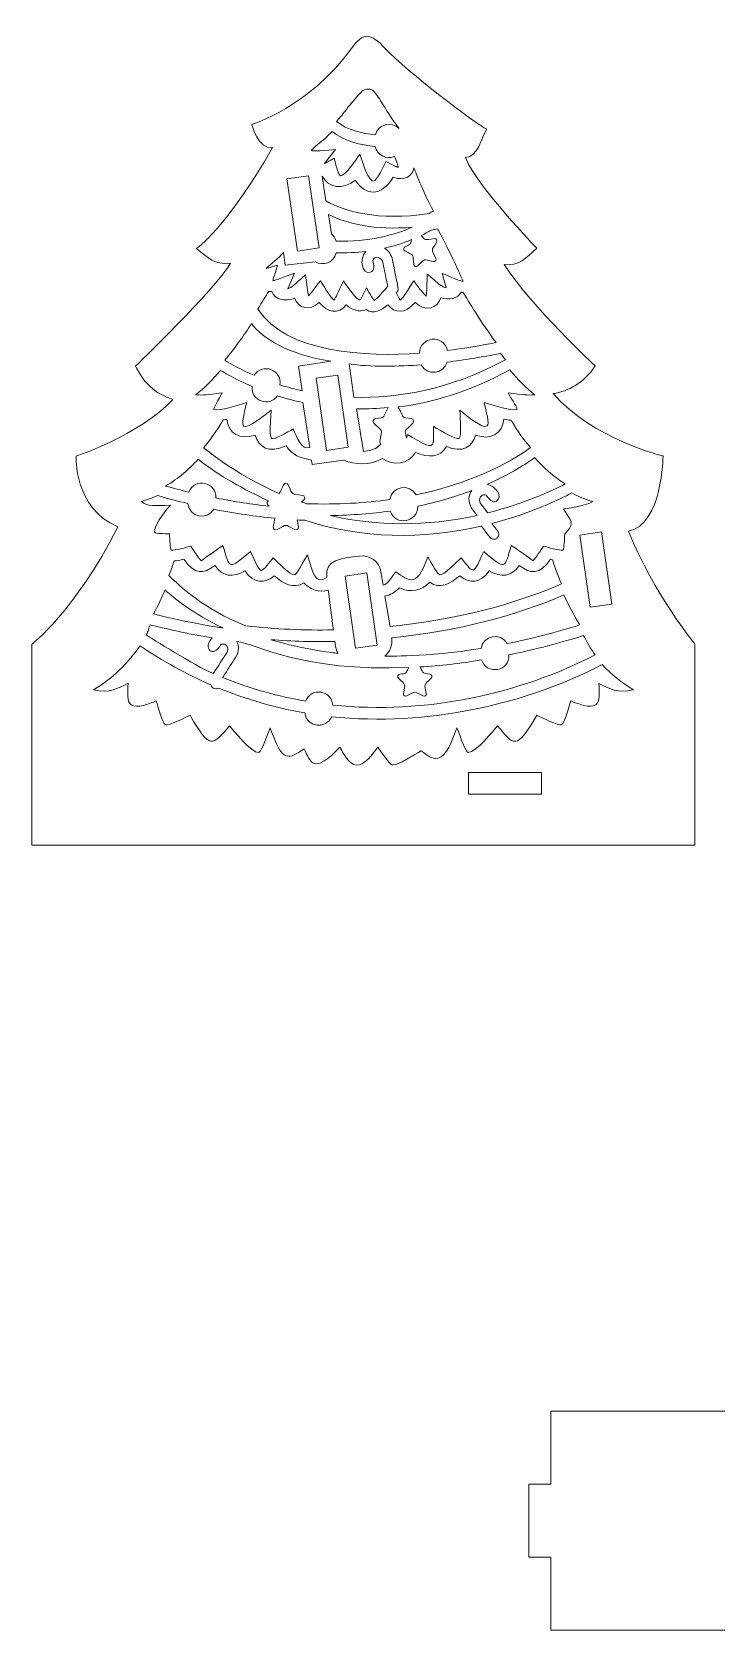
# Model space of a CAD drawing. Header units: inches. Extents: x 41 to 810, y 183 to 804.
# Drawn here: x 41 to 307, y 183 to 804 of the extents above; entities that cross this region are included whole.
import ezdxf

# ---------------------------------------------------------------- set-up
doc = ezdxf.new("R2010")
doc.units = ezdxf.units.IN
doc.header["$MEASUREMENT"] = 0
doc.layers.add('_U+0421_U+043B_U+043E_U+0439 1', color=7, linetype='Continuous')

# ---------------------------------------------------------------- blocks, each defined once
blk = doc.blocks.new('block 2')
at = {"layer": '_U+0421_U+043B_U+043E_U+0439 1', "color": 1, "lineweight": 9, "true_color": 0xff0000}
for points in [[(148.61, 748.56), (152.7, 720.53), (144.27, 719.29), (140.18, 747.32), (148.61, 748.56)], [(155.63, 641.81), (151.54, 669.85), (159.97, 671.09), (164.07, 643.05), (155.63, 641.81)], [(266.49, 582.1), (258.08, 580.88), (253.99, 608.91), (262.4, 610.14), (266.49, 582.1)], [(162.8, 592.95), (171.23, 594.19), (175.33, 566.15), (166.89, 564.91), (162.8, 592.95)], [(210.81, 516.66), (239.14, 516.66), (239.14, 508.19), (210.81, 508.19), (210.81, 516.66)]]:
    blk.add_lwpolyline(points, dxfattribs=at)
for points, knots in [([(41.14, 566.53), (41.14, 566.53), (41.14, 488.35), (41.14, 488.35), (41.14, 488.35), (298.78, 488.35), (298.78, 488.35), (298.78, 488.35), (298.78, 566.53), (298.78, 566.53), (298.78, 566.53), (282.94, 585.67), (272.94, 610.38), (286.17, 613.09), (286.38, 639.63), (286.38, 639.63), (286.38, 639.63), (258.82, 646.2), (243.73, 663.9), (249.53, 664.77), (255.5, 667.92), (260.01, 674.61), (260.01, 674.61), (235.43, 697.44), (224.62, 714.03), (230.48, 713.41), (232.92, 716.46), (237.36, 720.36), (237.36, 720.36), (214.13, 744.25), (209.59, 755.58), (214.54, 755.73), (215.63, 763.32), (217.92, 766.62), (213.72, 768.56), (186.67, 789.19), (178.52, 797.88), (172.42, 804.33), (169.96, 804.41), (165.24, 797.88), (149, 775.38), (126.57, 768.45), (126.57, 768.45), (126.57, 768.45), (129.03, 758.67), (134.65, 759.52), (116.46, 727.63), (105.07, 720.27), (105.07, 720.27), (110.07, 716.28), (111.68, 714.04), (118.28, 714.54), (111.92, 703.77), (81.42, 674.61), (81.42, 674.61), (84.03, 668.75), (88.92, 663.66), (95.91, 661.62), (82.31, 647.2), (58.29, 639.62), (58.29, 639.62), (58.29, 639.62), (57.23, 619.5), (74.54, 612.07), (57.57, 578.87), (41.14, 566.53), (41.14, 566.53)], [0, 0, 0, 0, 1, 1, 1, 2, 2, 2, 3, 3, 3, 4, 4, 4, 5, 5, 5, 6, 6, 6, 7, 7, 7, 8, 8, 8, 9, 9, 9, 10, 10, 10, 11, 11, 11, 12, 12, 12, 13, 13, 13, 14, 14, 14, 15, 15, 15, 16, 16, 16, 17, 17, 17, 18, 18, 18, 19, 19, 19, 20, 20, 20, 21, 21, 21, 22, 22, 22, 22]), ([(183.81, 766.85), (180.87, 769.89), (175.73, 768.56), (174.63, 764.48), (169.38, 764.91), (163.74, 766.28), (159.48, 769.61), (164.57, 775.36), (161.78, 772.97), (169.05, 781.07), (170.49, 782.69), (173.05, 782.62), (174.38, 780.92), (176.81, 777.8), (178.68, 773.76), (183.81, 766.85)], [0, 0, 0, 0, 1, 1, 1, 2, 2, 2, 3, 3, 3, 4, 4, 4, 5, 5, 5, 5]), ([(157.8, 765.78), (162.58, 761.95), (168.82, 760.42), (174.55, 759.96), (175.23, 756.61), (178.83, 754.7), (181.99, 756.02), (183.01, 753.52), (183.27, 753), (183.48, 751.79), (182.42, 752.13), (181.59, 752.58), (178.7, 754.04), (178.14, 752.89), (175.23, 746.47), (173.7, 746.4), (173.01, 746.46), (171.34, 748.81), (170.5, 751.22), (170.5, 751.22), (168.54, 756.9), (168.54, 756.9), (166.9, 754.6), (163.03, 748.59), (161.01, 748.51), (160.18, 749.15), (159.66, 751.42), (158.52, 755.33), (158.44, 755.27), (154.67, 753.15), (154.67, 753.15), (154.67, 753.15), (159.15, 758.71), (159.15, 758.71), (151.6, 758.14), (151.01, 757.99), (149.65, 758.36), (150.02, 758.83), (150.74, 759.59), (152.12, 760.62), (154.09, 762.09), (156.01, 763.89), (157.8, 765.78)], [0, 0, 0, 0, 1, 1, 1, 2, 2, 2, 3, 3, 3, 4, 4, 4, 5, 5, 5, 6, 6, 6, 7, 7, 7, 8, 8, 8, 9, 9, 9, 10, 10, 10, 11, 11, 11, 12, 12, 12, 13, 13, 13, 14, 14, 14, 14]), ([(197.15, 734.83), (196.66, 734.52), (196.11, 734.18), (195.48, 733.82), (175.42, 730.8), (162.26, 734.82), (155.32, 738.81), (155.32, 738.81), (153.9, 748.4), (153.9, 748.4), (156.25, 743.94), (161.89, 742.74), (166.78, 746.82), (170.7, 740.77), (176.81, 740.2), (181.5, 747.93), (186.19, 746.42), (188.98, 748.51), (189.6, 751.6), (190.73, 748.52), (193.33, 741.89), (197.15, 734.83)], [0, 0, 0, 0, 1, 1, 1, 2, 2, 2, 3, 3, 3, 4, 4, 4, 5, 5, 5, 6, 6, 6, 7, 7, 7, 7]), ([(159.31, 723.1), (159, 724.34), (158.34, 725.32), (157.5, 726.01), (157.5, 726.01), (156.4, 733.48), (156.4, 733.48), (163.61, 729.83), (174.46, 727.3), (188.94, 728.54), (182.01, 725.59), (171.92, 722.71), (159.31, 723.1)], [0, 0, 0, 0, 1, 1, 1, 2, 2, 2, 3, 3, 3, 4, 4, 4, 4]), ([(208.65, 707.45), (207.48, 707.67), (206.8, 708.01), (200.5, 710.59), (200.5, 710.59), (202.15, 704.96), (202.15, 704.96), (200.19, 705.44), (199.92, 705.91), (194.76, 710.28), (194.52, 703.48), (194.54, 702.92), (194.31, 701.79), (193.06, 702.84), (192.3, 704), (189.53, 707.76), (187.18, 704.01), (185.65, 701.39), (184.24, 700.25), (183.67, 700.98), (183.07, 702.26), (182.69, 703.1), (183.96, 704.05), (183.57, 704.38), (181.72, 713.4), (181.72, 713.4), (181.72, 713.4), (181.72, 713.4), (181.63, 713.85), (181.19, 716.07), (181.07, 716.52), (181.07, 716.52), (181.09, 716.53), (181.09, 716.53), (180.43, 718.42), (179.41, 719.69), (178.08, 720.38), (182.22, 721.32), (185.04, 722.16), (188.68, 723.71), (188.28, 721.56), (187.92, 721.83), (186.12, 720.94), (185.45, 720.6), (185.4, 719.68), (186.06, 719.31), (189.86, 717.23), (189.09, 718.35), (189.52, 714.09), (189.6, 713.34), (190.5, 713.01), (191.05, 713.52), (194.22, 716.51), (192.91, 716.1), (197.09, 715.2), (197.82, 715.05), (198.42, 715.8), (198.1, 716.48), (196.25, 720.39), (196.21, 719.04), (198.36, 722.74), (198.74, 723.39), (198.21, 724.19), (197.47, 724.1), (193.36, 723.57), (194.3, 723.25), (192.42, 725.35), (193.94, 726.08), (195.27, 726.8), (196.41, 727.45), (197.2, 727.58), (198, 727.71), (198.82, 727.85), (201.76, 722.79), (208.55, 708.07), (208.65, 707.45)], [0, 0, 0, 0, 1, 1, 1, 2, 2, 2, 3, 3, 3, 4, 4, 4, 5, 5, 5, 6, 6, 6, 7, 7, 7, 8, 8, 8, 9, 9, 9, 10, 10, 10, 11, 11, 11, 12, 12, 12, 13, 13, 13, 14, 14, 14, 15, 15, 15, 16, 16, 16, 17, 17, 17, 18, 18, 18, 19, 19, 19, 20, 20, 20, 21, 21, 21, 22, 22, 22, 23, 23, 23, 24, 24, 24, 25, 25, 25, 25]), ([(138.83, 718.74), (138.83, 718.74), (139.51, 713.75), (139.51, 713.75), (139.51, 713.75), (151.29, 715.06), (151.29, 715.06), (154.17, 713.49), (158.44, 714.51), (159.34, 718.61), (163.22, 718.49), (167.02, 718.66), (170.9, 719.13), (168.06, 715.95), (169.48, 710.07), (172.72, 711.05), (174.34, 711.54), (174.05, 713.98), (173.6, 715.59), (173.95, 716.96), (176.1, 717.61), (177.37, 715.41), (178.13, 711.68), (177.7, 713.79), (179.14, 706.75), (179.14, 706.75), (179.14, 706.75), (179.14, 706.75), (179.14, 706.75), (179.37, 705.61), (179.37, 705.61), (177.77, 703.73), (175.66, 701.14), (174.12, 700.07), (174.03, 700.2), (171.19, 704.78), (171.11, 704.92), (171.11, 704.92), (168.79, 700.33), (168.79, 700.33), (167.79, 699.33), (163, 706.55), (162.16, 707.72), (159.97, 702.91), (159.28, 701.25), (158.51, 700.25), (157.09, 701.39), (155.52, 704.1), (153.21, 707.76), (150.46, 704.02), (149.71, 702.9), (148.65, 701.93), (148.29, 703.09), (148.24, 703.85), (147.42, 710.05), (142.8, 705.88), (142.19, 705.12), (140.55, 704.62), (140.55, 704.62), (143.16, 710.7), (143.16, 710.7), (135.95, 708.02), (135.67, 707.88), (134.79, 707.73), (134.86, 708.35), (134.84, 708.15), (136.62, 713.82), (136.62, 713.82), (132.09, 712.55), (132.09, 712.55), (134.12, 714.36), (137.04, 716.47), (138.83, 718.74)], [0, 0, 0, 0, 1, 1, 1, 2, 2, 2, 3, 3, 3, 4, 4, 4, 5, 5, 5, 6, 6, 6, 7, 7, 7, 8, 8, 8, 9, 9, 9, 10, 10, 10, 11, 11, 11, 12, 12, 12, 13, 13, 13, 14, 14, 14, 15, 15, 15, 16, 16, 16, 17, 17, 17, 18, 18, 18, 19, 19, 19, 20, 20, 20, 21, 21, 21, 22, 22, 22, 23, 23, 23, 24, 24, 24, 24]), ([(221.54, 683.7), (214.73, 682.37), (208.42, 681.37), (202.57, 680.64), (201.29, 687.05), (191.76, 686.13), (191.76, 679.57), (171.3, 678.07), (139.94, 679.55), (128.88, 696.73), (130.64, 699.48), (132.09, 701.86), (133.12, 703.59), (133.51, 703.53), (133.91, 703.5), (134.34, 703.51), (135.55, 700.53), (139.16, 699.41), (143.15, 700.97), (144.9, 696.94), (148.82, 695.74), (152.75, 699.3), (156.09, 695.32), (160.2, 694.5), (163.3, 698.33), (165.57, 696.38), (168.25, 695.4), (170.98, 696.5), (173.83, 694.59), (176.86, 696.08), (179.38, 698.41), (182.03, 695.08), (186.07, 694.6), (190.02, 699.33), (194.39, 695.44), (198.56, 696.93), (200.01, 701.15), (203.11, 700.23), (206.43, 700.54), (207.97, 703.29), (208.23, 703.25), (208.5, 703.23), (208.76, 703.21), (210.63, 699.98), (215.49, 691.83), (221.54, 683.7)], [0, 0, 0, 0, 1, 1, 1, 2, 2, 2, 3, 3, 3, 4, 4, 4, 5, 5, 5, 6, 6, 6, 7, 7, 7, 8, 8, 8, 9, 9, 9, 10, 10, 10, 11, 11, 11, 12, 12, 12, 13, 13, 13, 14, 14, 14, 15, 15, 15, 15]), ([(126.5, 691.09), (130.57, 685.37), (140.99, 678.9), (157.32, 676.48), (157.32, 676.48), (144.67, 674.58), (144.67, 674.58), (144.67, 674.58), (146.15, 664.97), (146.15, 664.97), (143.33, 665.6), (140.45, 666.36), (137.48, 667.3), (138.36, 673.15), (130.6, 675.98), (127.48, 671), (122.31, 673.22), (118.42, 675.38), (116.04, 676.82), (120.28, 681.98), (123.32, 686.24), (126.5, 691.09)], [0, 0, 0, 0, 1, 1, 1, 2, 2, 2, 3, 3, 3, 4, 4, 4, 5, 5, 5, 6, 6, 6, 7, 7, 7, 7]), ([(225.18, 677.01), (202.99, 665.17), (182.68, 661.98), (166.23, 662.46), (166.23, 662.46), (164.41, 675.41), (164.41, 675.41), (172.21, 674.15), (184.18, 674.44), (192.37, 675.08), (194.64, 670.66), (201.15, 671.34), (202.47, 676.11), (209.03, 676.92), (215.94, 678.05), (223.2, 679.5), (223.85, 678.67), (224.51, 677.84), (225.18, 677.01)], [0, 0, 0, 0, 1, 1, 1, 2, 2, 2, 3, 3, 3, 4, 4, 4, 5, 5, 5, 6, 6, 6, 6]), ([(114.43, 672.89), (116.87, 671.38), (121.03, 669.03), (126.67, 666.63), (126.14, 661.04), (133.37, 658.43), (136.56, 662.98), (139.98, 661.91), (143.22, 661.06), (146.38, 660.38), (146.38, 660.38), (149.08, 642.9), (149.08, 642.9), (146.06, 641.69), (143.93, 647.1), (142.69, 650.15), (140.41, 648.87), (135.46, 645.91), (134.28, 646.42), (134.28, 646.42), (133.55, 647.17), (133.72, 650.69), (133.72, 650.69), (134.04, 657.39), (134.04, 657.39), (120.97, 647.27), (122.15, 650.01), (124.62, 660.45), (120.56, 659.23), (114.44, 657.14), (111.75, 657.71), (111.91, 658.51), (112.02, 658.59), (115.08, 664.13), (109.09, 663.42), (107.74, 663.14), (104.84, 663.42), (108.02, 665.89), (111.28, 669.22), (114.43, 672.89)], [0, 0, 0, 0, 1, 1, 1, 2, 2, 2, 3, 3, 3, 4, 4, 4, 5, 5, 5, 6, 6, 6, 7, 7, 7, 8, 8, 8, 9, 9, 9, 10, 10, 10, 11, 11, 11, 12, 12, 12, 13, 13, 13, 13]), ([(236.54, 663.42), (233.59, 663.14), (232.27, 663.43), (226.21, 664.17), (229.47, 658.49), (229.52, 658.54), (229.69, 657.71), (227.06, 657.15), (221.3, 659.11), (216.82, 660.45), (217.59, 657.21), (219.08, 651.99), (218, 651.3), (216.12, 650.09), (210.49, 655), (207.4, 657.39), (207.57, 653.92), (208.18, 647.2), (207.14, 646.41), (205.9, 645.9), (200.46, 649.19), (197.16, 651.06), (197.22, 643.05), (198.57, 640.98), (187.06, 648), (187.06, 648), (186.63, 646.61), (186.63, 646.61), (186.03, 650.08), (185.56, 648.89), (189.14, 652.38), (189.78, 653), (189.43, 654.08), (188.55, 654.21), (184.75, 654.76), (185.48, 654.65), (185.15, 655.32), (185.04, 655.53), (183.59, 658.51), (183.45, 658.71), (196.82, 660.29), (210.84, 664.48), (226.79, 673.07), (229.95, 669.35), (233.26, 665.95), (236.54, 663.42)], [0, 0, 0, 0, 1, 1, 1, 2, 2, 2, 3, 3, 3, 4, 4, 4, 5, 5, 5, 6, 6, 6, 7, 7, 7, 8, 8, 8, 9, 9, 9, 10, 10, 10, 11, 11, 11, 12, 12, 12, 13, 13, 13, 14, 14, 14, 15, 15, 15, 15]), ([(176.77, 644.26), (175.43, 643.11), (174.57, 641.91), (170.02, 641.39), (170.02, 641.39), (167.32, 657.96), (167.32, 657.96), (171.81, 657.87), (175.22, 658.06), (179.59, 658.51), (179.59, 658.51), (178.01, 655.31), (178.01, 655.31), (177.69, 654.65), (178.41, 654.76), (174.62, 654.21), (173.74, 654.08), (173.39, 653), (174.03, 652.38), (176.79, 649.68), (177.05, 649.62), (176.93, 648.9), (176.29, 645.19), (176.03, 644.76), (176.77, 644.26)], [0, 0, 0, 0, 1, 1, 1, 2, 2, 2, 3, 3, 3, 4, 4, 4, 5, 5, 5, 6, 6, 6, 7, 7, 7, 8, 8, 8, 8]), ([(146.28, 624.33), (141.61, 625.01), (142.79, 624.15), (140.71, 628.38), (140.34, 629.12), (139.29, 629.12), (138.92, 628.38), (138.78, 628.1), (137.44, 625.3), (137.23, 625.09), (127.52, 629.27), (117.64, 635.04), (107.85, 642.83), (111.65, 647.35), (114.26, 651.51), (115.5, 653.65), (115.97, 653.71), (116.44, 653.79), (116.92, 653.88), (117.36, 648.48), (121.88, 645.51), (127.93, 647.77), (129.16, 642.94), (133.21, 640.53), (139.9, 643.6), (142.5, 639.86), (145.23, 638.92), (149.83, 638.06), (149.83, 638.06), (150.09, 636.34), (150.09, 636.34), (150.09, 636.34), (162.27, 637.97), (162.27, 637.97), (166.7, 636.12), (172.78, 635.92), (177.18, 638.71), (181.67, 635.57), (187.22, 636.37), (190.24, 641.03), (195.03, 638.84), (199.86, 638.92), (202.26, 643.29), (208.5, 640.7), (212.33, 643.12), (213.51, 647.77), (219.55, 645.5), (224.08, 648.48), (224.52, 653.88), (225.46, 653.7), (226.41, 653.57), (227.34, 653.5), (228.6, 651.33), (231.15, 647.29), (234.85, 642.89), (222.48, 633.96), (205.77, 627.73), (190.39, 624.49), (187.91, 629.11), (180.94, 627.9), (180.19, 622.7), (170.82, 621.37), (160.03, 620.66), (147.83, 621.1), (147.2, 621.31), (146.56, 621.52), (145.93, 621.74), (145.93, 621.74), (146.84, 622.63), (146.84, 622.63), (147.43, 623.2), (147.1, 624.21), (146.28, 624.33)], [0, 0, 0, 0, 1, 1, 1, 2, 2, 2, 3, 3, 3, 4, 4, 4, 5, 5, 5, 6, 6, 6, 7, 7, 7, 8, 8, 8, 9, 9, 9, 10, 10, 10, 11, 11, 11, 12, 12, 12, 13, 13, 13, 14, 14, 14, 15, 15, 15, 16, 16, 16, 17, 17, 17, 18, 18, 18, 19, 19, 19, 20, 20, 20, 21, 21, 21, 22, 22, 22, 23, 23, 23, 24, 24, 24, 24]), ([(105.71, 638.41), (114.23, 631.62), (123.69, 626.58), (133.02, 622.22), (132.45, 621.92), (132.28, 621.12), (132.79, 620.62), (132.79, 620.62), (133.27, 620.15), (133.27, 620.15), (126.72, 620.85), (119.82, 621.88), (112.59, 623.31), (112.97, 629.52), (104.31, 631.39), (102.07, 625.61), (99.11, 626.32), (96.1, 627.1), (93.03, 627.95), (98.24, 631.01), (102.16, 634.47), (105.71, 638.41)], [0, 0, 0, 0, 1, 1, 1, 2, 2, 2, 3, 3, 3, 4, 4, 4, 5, 5, 5, 6, 6, 6, 7, 7, 7, 7]), ([(248.38, 628.76), (243.03, 626.01), (232.31, 621.09), (218.25, 617.54), (216.87, 619.36), (217.5, 618.53), (215.29, 621.45), (214.47, 623.86), (216.38, 625.03), (217.64, 624.4), (218.55, 622.99), (220.19, 621.17), (221.62, 622.06), (224.22, 623.67), (221.64, 627.86), (217.97, 628.63), (227.21, 632.67), (233.35, 636.7), (236.49, 639), (239.74, 635.39), (243.73, 631.71), (248.38, 628.76)], [0, 0, 0, 0, 1, 1, 1, 2, 2, 2, 3, 3, 3, 4, 4, 4, 5, 5, 5, 6, 6, 6, 7, 7, 7, 7]), ([(259.1, 621.93), (256.67, 620.16), (247.71, 619.07), (247.71, 619.07), (247.71, 619.07), (250.31, 614.94), (250.31, 614.94), (252.03, 612.62), (248.17, 609.41), (248.17, 609.41), (248.04, 606.86), (247.96, 603.94), (247.49, 603.07), (246.15, 602.75), (241.43, 604.2), (239.89, 604.64), (238.91, 603.12), (236.92, 599.86), (235.77, 598.95), (235.77, 598.95), (231.87, 601.85), (227.4, 604.9), (224.69, 595.59), (225.32, 595.28), (216.69, 602.55), (212.61, 593.58), (213.21, 593.3), (207.94, 600.08), (206.23, 598.43), (201.09, 593.24), (199.59, 593.44), (198.77, 593.56), (196.65, 597.64), (195.02, 600.41), (193.06, 595.92), (191.97, 592.31), (189.24, 591.58), (187.16, 591.02), (185.06, 592.85), (182.52, 594.67), (180.81, 592.27), (179.44, 589.99), (177.61, 589.39), (177.61, 589.39), (176.77, 594.58), (176.77, 594.58), (176.13, 598.58), (172.39, 601.33), (168.38, 600.76), (161.18, 599.73), (155.06, 599.72), (155.74, 592.47), (151.02, 589.41), (150.4, 594.13), (148.2, 601.21), (144.95, 595.67), (143.84, 593.54), (143.16, 593.44), (141.67, 593.23), (136.5, 598.45), (134.81, 600.08), (133.6, 598.53), (131.28, 595.27), (130.28, 595.16), (130.29, 595.17), (129.27, 595.5), (127.75, 598.84), (127.75, 598.84), (126.06, 602.55), (126.06, 602.55), (117.44, 595.29), (118.07, 595.57), (115.35, 604.9), (110.87, 601.84), (106.98, 598.95), (106.98, 598.95), (105.85, 599.84), (103.92, 602.99), (102.86, 604.64), (101.43, 604.23), (96.6, 602.74), (95.26, 603.07), (94.8, 603.93), (94.71, 606.82), (94.58, 609.41), (92.04, 609.46), (89.72, 609.4), (88.78, 610), (88.58, 612.29), (91.5, 616.66), (95, 620.5), (88.49, 620.34), (86.44, 619.87), (83.66, 621.93), (85.83, 622.53), (87.91, 623.33), (89.89, 624.28), (93.92, 623.12), (97.87, 622.07), (101.73, 621.15), (102.21, 615.87), (109.22, 614.33), (111.88, 618.93), (120.19, 617.28), (128.06, 616.15), (135.49, 615.44), (135.47, 615.26), (134.95, 612.25), (134.92, 612.06), (134.78, 611.25), (135.64, 610.63), (136.37, 611.01), (140.54, 613.21), (139.08, 613.22), (143.26, 611.02), (143.99, 610.63), (144.85, 611.25), (144.71, 612.06), (144.71, 612.06), (144.24, 614.79), (144.24, 614.79), (145.22, 614.74), (146.19, 614.7), (147.15, 614.66), (169.33, 607.49), (192.76, 607.09), (215.78, 612.39), (219.49, 607.45), (219.54, 607.28), (220.62, 607.28), (222.22, 607.28), (223.13, 609.1), (222.17, 610.38), (222.17, 610.38), (220.63, 612.41), (220.63, 612.41), (220.63, 612.41), (220.63, 612.41), (220.63, 612.41), (220.63, 612.41), (219.87, 613.4), (219.87, 613.4), (234.95, 617.33), (246.12, 622.74), (250.9, 625.28), (253.46, 623.88), (256.19, 622.72), (259.1, 621.93)], [0, 0, 0, 0, 1, 1, 1, 2, 2, 2, 3, 3, 3, 4, 4, 4, 5, 5, 5, 6, 6, 6, 7, 7, 7, 8, 8, 8, 9, 9, 9, 10, 10, 10, 11, 11, 11, 12, 12, 12, 13, 13, 13, 14, 14, 14, 15, 15, 15, 16, 16, 16, 17, 17, 17, 18, 18, 18, 19, 19, 19, 20, 20, 20, 21, 21, 21, 22, 22, 22, 23, 23, 23, 24, 24, 24, 25, 25, 25, 26, 26, 26, 27, 27, 27, 28, 28, 28, 29, 29, 29, 30, 30, 30, 31, 31, 31, 32, 32, 32, 33, 33, 33, 34, 34, 34, 35, 35, 35, 36, 36, 36, 37, 37, 37, 38, 38, 38, 39, 39, 39, 40, 40, 40, 41, 41, 41, 42, 42, 42, 43, 43, 43, 44, 44, 44, 45, 45, 45, 46, 46, 46, 47, 47, 47, 48, 48, 48, 49, 49, 49, 49]), ([(213.92, 616.85), (214, 616.75), (214.07, 616.66), (214.14, 616.56), (194.31, 612.15), (175.08, 612.3), (157.16, 616.51), (165.67, 616.6), (173.42, 617.24), (180.4, 618.23), (182.34, 612.26), (191.23, 613.79), (191.03, 620.1), (198.11, 621.59), (205.07, 623.57), (212.07, 626.22), (210.62, 624.23), (210.53, 621.98), (211.99, 619.38), (211.99, 619.38), (212.01, 619.39), (212.01, 619.39), (212.27, 619.01), (213.64, 617.21), (213.92, 616.85), (213.92, 616.85), (213.92, 616.85), (213.92, 616.85)], [0, 0, 0, 0, 1, 1, 1, 2, 2, 2, 3, 3, 3, 4, 4, 4, 5, 5, 5, 6, 6, 6, 7, 7, 7, 8, 8, 8, 9, 9, 9, 9]), ([(94.35, 593.16), (95.47, 595.99), (95.83, 597.23), (96.34, 598.86), (97.48, 598.92), (98.74, 599.14), (100.15, 599.48), (104.46, 593.39), (107.75, 593.66), (112.28, 597.13), (114.99, 592.72), (119.41, 592.24), (123.93, 594.99), (127.26, 590.11), (131.63, 589.91), (135.32, 593.11), (138.83, 590.09), (142.85, 587.73), (146.79, 590.4), (149.18, 587.66), (152.86, 586.38), (156.31, 587.48), (156.33, 587.33), (158.24, 572.21), (158.26, 572.05), (147.1, 571.84), (135.68, 572.33), (124.2, 573.64), (107.6, 580.22), (98.23, 589.48), (94.35, 593.16)], [0, 0, 0, 0, 1, 1, 1, 2, 2, 2, 3, 3, 3, 4, 4, 4, 5, 5, 5, 6, 6, 6, 7, 7, 7, 8, 8, 8, 9, 9, 9, 10, 10, 10, 10]), ([(178.3, 585.2), (180.27, 585.55), (182.2, 586.59), (183.94, 588.36), (188.29, 586.35), (192.51, 587.25), (195.69, 590.59), (199.65, 587.65), (203.77, 589.97), (207.43, 593.11), (211.1, 589.93), (215.48, 590.09), (218.82, 594.99), (223.36, 592.23), (227.77, 592.74), (230.47, 597.13), (235.05, 593.62), (238.33, 593.45), (242.59, 599.48), (242.89, 599.41), (243.17, 599.35), (243.45, 599.29), (244.06, 597.3), (245.18, 593.97), (246.87, 589.93), (228.64, 581.92), (205.63, 575.91), (180.31, 573.36), (180.31, 573.36), (178.3, 585.2), (178.3, 585.2)], [0, 0, 0, 0, 1, 1, 1, 2, 2, 2, 3, 3, 3, 4, 4, 4, 5, 5, 5, 6, 6, 6, 7, 7, 7, 8, 8, 8, 9, 9, 9, 10, 10, 10, 10]), ([(115.27, 572.84), (114.65, 572.81), (101.84, 574.8), (88.38, 578.28), (90.19, 581.56), (91.68, 584.72), (92.89, 587.56), (96.54, 584.2), (103.81, 578.36), (115.27, 572.84)], [0, 0, 0, 0, 1, 1, 1, 2, 2, 2, 3, 3, 3, 3]), ([(247.86, 585.66), (249.48, 582.05), (251.53, 578.02), (254.07, 573.96), (244.13, 570.92), (234.71, 568.54), (225.81, 566.73), (223.26, 571.23), (216.45, 569.95), (215.68, 564.87), (193.58, 561.27), (179.22, 561.97), (178.22, 561.86), (180.2, 563.48), (181.37, 566.09), (180.93, 568.81), (180.93, 568.81), (180.91, 568.93), (180.91, 568.93), (206.43, 571.56), (229.68, 577.68), (247.86, 585.66)], [0, 0, 0, 0, 1, 1, 1, 2, 2, 2, 3, 3, 3, 4, 4, 4, 5, 5, 5, 6, 6, 6, 7, 7, 7, 7]), ([(112.34, 556.23), (112.34, 556.23), (112.34, 556.23), (112.34, 556.23), (112.34, 556.23), (111.58, 555.05), (111.58, 555.05), (104.34, 558.18), (87.3, 568.95), (85.56, 570.12), (86.48, 571.51), (86.31, 572.67), (87.12, 574.05), (95.33, 571.91), (103.35, 570.23), (111.15, 568.95), (107.32, 565.11), (111.46, 560.71), (114.58, 566.41), (114.65, 566.46), (114.74, 566.5), (114.82, 566.53), (114.82, 566.53), (116.01, 566.53), (116.01, 566.53), (116.87, 566.22), (117.55, 565.23), (117.14, 563.65), (115.08, 560.45), (116.25, 562.26), (112.34, 556.23)], [0, 0, 0, 0, 1, 1, 1, 2, 2, 2, 3, 3, 3, 4, 4, 4, 5, 5, 5, 6, 6, 6, 7, 7, 7, 8, 8, 8, 9, 9, 9, 10, 10, 10, 10]), ([(65.07, 548.8), (72.54, 553.08), (78.49, 559.33), (83.13, 565.87), (91.98, 559.89), (101.18, 554.84), (110.68, 550.72), (110.95, 549.17), (112.8, 548.68), (113.68, 549.45), (124.5, 545.02), (135.69, 541.79), (147.19, 539.79), (147.86, 534.27), (155.45, 533.21), (157.62, 538.33), (194.5, 534.36), (233.56, 543.28), (262.73, 558.56), (266.23, 554.83), (270.25, 551.44), (274.86, 548.79), (268.84, 547.19), (265.59, 549.32), (261.46, 551.2), (261.57, 547.39), (262.07, 544.24), (260.23, 542.92), (258.01, 541.35), (253.09, 543.49), (250.51, 544.43), (249.74, 541.94), (247.98, 535.65), (246.98, 535.21), (245.72, 534.67), (239.26, 537.95), (237.32, 538.89), (229.37, 524.86), (228.22, 527.35), (222.07, 534.81), (220.64, 533.1), (213.48, 524.13), (210.64, 524.45), (209.64, 524.62), (208.22, 529.03), (206.29, 533.98), (204.03, 528.48), (202.48, 523.14), (198.91, 522.2), (196.58, 521.58), (194.29, 523.63), (192.38, 525.1), (189.41, 523.29), (183.57, 519.54), (181.46, 519.56), (180.29, 519.57), (178.91, 521.76), (175.61, 526.51), (173.33, 523.68), (170.37, 519.29), (167.25, 519.54), (164.16, 519.79), (162.24, 523.95), (160.83, 526.42), (150.47, 515.96), (149.61, 520.32), (146.9, 525.79), (143.76, 523.83), (142.01, 522.45), (140.07, 523.08), (137.25, 523.99), (136.21, 527.72), (133.65, 533.97), (131.03, 527.31), (130.15, 524.6), (129.28, 524.46), (126.53, 524.06), (119.26, 533.14), (117.86, 534.81), (111.36, 526.93), (110.31, 525.3), (102.61, 538.89), (101.19, 538.21), (94.24, 534.65), (92.95, 535.21), (91.95, 535.65), (90.18, 541.95), (89.42, 544.43), (86.8, 543.48), (81.91, 541.35), (79.7, 542.93), (77.85, 544.24), (78.37, 547.39), (78.5, 551.35), (74.59, 549.46), (71.3, 547.13), (65.07, 548.8)], [0, 0, 0, 0, 1, 1, 1, 2, 2, 2, 3, 3, 3, 4, 4, 4, 5, 5, 5, 6, 6, 6, 7, 7, 7, 8, 8, 8, 9, 9, 9, 10, 10, 10, 11, 11, 11, 12, 12, 12, 13, 13, 13, 14, 14, 14, 15, 15, 15, 16, 16, 16, 17, 17, 17, 18, 18, 18, 19, 19, 19, 20, 20, 20, 21, 21, 21, 22, 22, 22, 23, 23, 23, 24, 24, 24, 25, 25, 25, 26, 26, 26, 27, 27, 27, 28, 28, 28, 29, 29, 29, 30, 30, 30, 31, 31, 31, 32, 32, 32, 32]), ([(255.46, 569.81), (256.19, 568.71), (258.85, 563.66), (260, 562.33), (231.01, 547.33), (194.15, 538.96), (158.03, 542.86), (157.61, 548.68), (149.51, 549.84), (147.48, 544.34), (137.06, 546.16), (126.24, 549.1), (115.23, 553.53), (116, 554.72), (117.12, 556.49), (118.85, 559.16), (118.85, 559.16), (118.85, 559.16), (118.85, 559.16), (119.1, 559.55), (120.33, 561.45), (120.56, 561.85), (120.56, 561.85), (120.58, 561.84), (120.58, 561.84), (121.47, 563.73), (121.74, 565.73), (120.76, 567.56), (128.71, 566.56), (145.49, 555.66), (187.59, 557.47), (186.26, 554.77), (186.58, 555.2), (184.04, 554.83), (183.3, 554.73), (183, 553.81), (183.54, 553.29), (186.62, 550.29), (186.2, 551.54), (185.48, 547.32), (185.35, 546.58), (186.12, 546.02), (186.79, 546.37), (190.63, 548.39), (189.27, 548.36), (193.06, 546.37), (193.73, 546.02), (194.5, 546.58), (194.38, 547.32), (193.65, 551.54), (193.23, 550.29), (196.31, 553.29), (196.85, 553.81), (196.55, 554.71), (195.81, 554.83), (193.06, 555.28), (193.31, 554.87), (191.93, 557.67), (199.93, 558.11), (207.43, 558.99), (215.87, 560.37), (217.82, 554.32), (226.84, 555.98), (226.5, 562.33), (236.34, 564.35), (247.37, 567.31), (255.46, 569.81)], [0, 0, 0, 0, 1, 1, 1, 2, 2, 2, 3, 3, 3, 4, 4, 4, 5, 5, 5, 6, 6, 6, 7, 7, 7, 8, 8, 8, 9, 9, 9, 10, 10, 10, 11, 11, 11, 12, 12, 12, 13, 13, 13, 14, 14, 14, 15, 15, 15, 16, 16, 16, 17, 17, 17, 18, 18, 18, 19, 19, 19, 20, 20, 20, 21, 21, 21, 22, 22, 22, 22]), ([(158.83, 567.57), (159.07, 565.6), (159.07, 564.71), (160.1, 562.93), (160.1, 562.93), (147.23, 564.2), (133.93, 568.24), (142.32, 567.61), (150.64, 567.4), (158.83, 567.57)], [0, 0, 0, 0, 1, 1, 1, 2, 2, 2, 3, 3, 3, 3]), ([(412.85, 211.76), (412.85, 211.76), (412.85, 183.39), (412.85, 183.39), (412.85, 183.39), (242.77, 183.39), (242.77, 183.39), (242.77, 186.92), (242.77, 208.2), (242.77, 211.76), (242.77, 211.76), (234.26, 211.76), (234.26, 211.76), (234.26, 211.76), (234.26, 240.09), (234.26, 240.09), (234.26, 240.09), (242.77, 240.09), (242.77, 240.09), (242.77, 240.09), (242.77, 268.43), (242.77, 268.43), (242.77, 268.43), (412.85, 268.43), (412.85, 268.43), (412.85, 268.43), (412.85, 240.09), (412.85, 240.09), (412.85, 240.09), (421.34, 240.09), (421.34, 240.09), (421.34, 240.09), (421.34, 211.76), (421.34, 211.76), (421.34, 211.76), (412.85, 211.76), (412.85, 211.76)], [0, 0, 0, 0, 1, 1, 1, 2, 2, 2, 3, 3, 3, 4, 4, 4, 5, 5, 5, 6, 6, 6, 7, 7, 7, 8, 8, 8, 9, 9, 9, 10, 10, 10, 11, 11, 11, 12, 12, 12, 12])]:
    blk.add_open_spline(points, degree=3, knots=knots, dxfattribs=at)

msp = doc.modelspace()

# ---------------------------------------------------------------- block references
at = {"layer": '_U+0421_U+043B_U+043E_U+0439 1'}
msp.add_blockref('block 2', (0, 0), dxfattribs=at)

doc.saveas('drawing.dxf')
